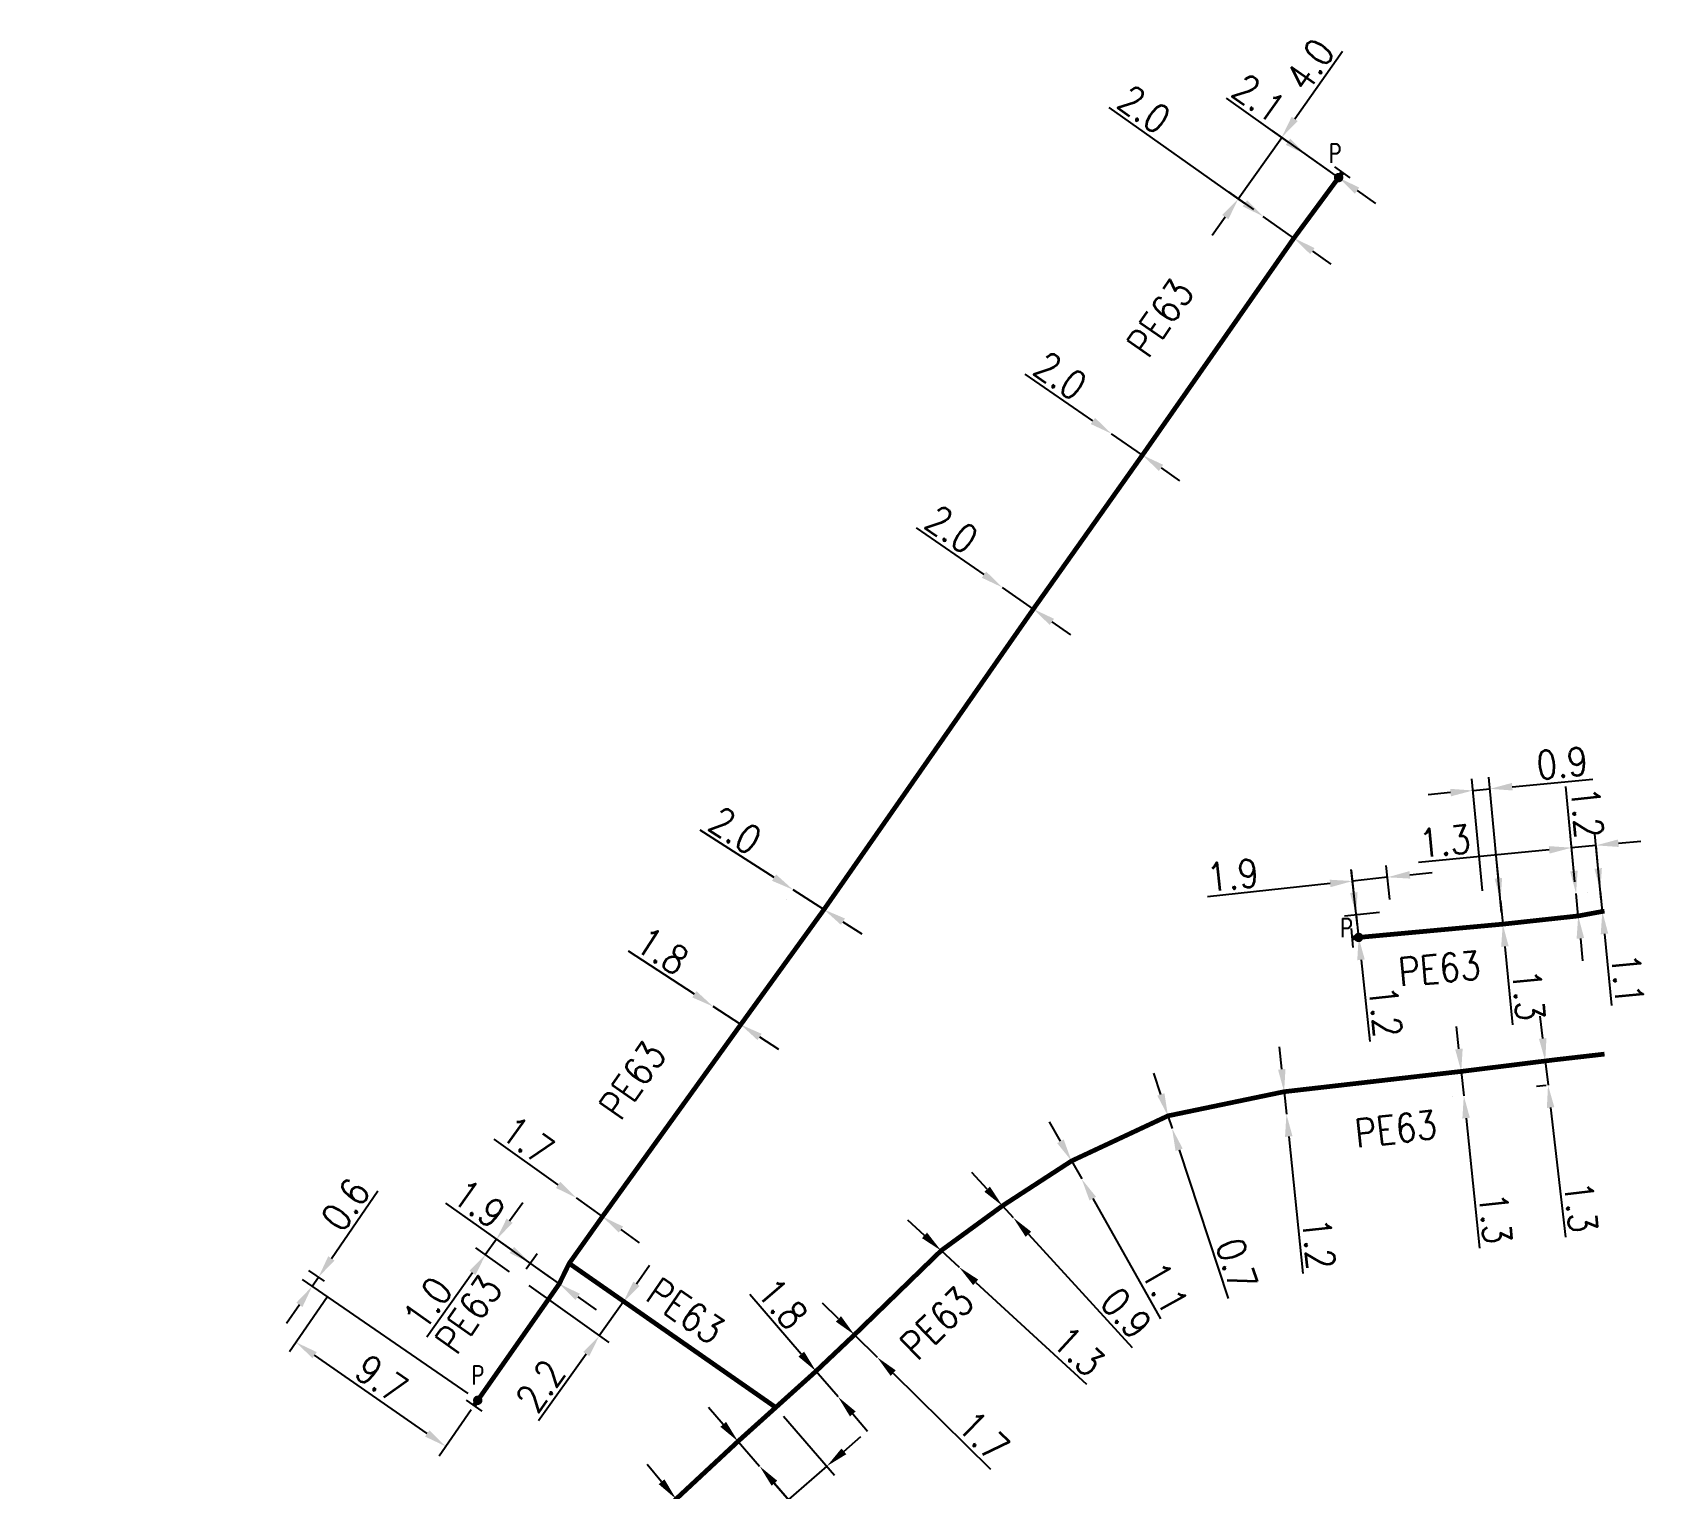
# Model space of a CAD drawing. Header units: millimetres. Extents: x 149999 to 151007, y 125999 to 127005.
# Drawn here: x 150916.3 to 151002.3, y 126303.1 to 126380.6 of the extents above; entities that cross this region are included whole.
import ezdxf
from ezdxf.enums import TextEntityAlignment as Align

# ---------------------------------------------------------------- set-up
doc = ezdxf.new("R2010")
doc.units = ezdxf.units.MM
doc.header["$PDMODE"] = 34
doc.linetypes.add('L_100_PE', pattern=[14, 10, -1.5, 1, -1.5])
doc.layers.get('0').update_dxf_attribs({"linetype": 'CONTINUOUS'})
doc.layers.get('DEFPOINTS').update_dxf_attribs({"linetype": 'CONTINUOUS'})
for name, color, linetype in [('L_140', 3, 'CONTINUOUS'), ('L_300', 7, 'CONTINUOUS'), ('L_340', 7, 'CONTINUOUS')]:
    doc.layers.add(name, color=color, linetype=linetype)
doc.styles.add('G_ROMANS', font='ROMANS.SHX', dxfattribs={"width": 0.75})
doc.styles.get("Standard").update_dxf_attribs({"font": 'romans.shx', "width": 0.85})
doc.dimstyles.get("Standard").update_dxf_attribs({"dimtxt": 1.5, "dimasz": 1.2, "dimexe": 0.625, "dimexo": 0.625, "dimgap": 0.25, "dimtad": 1, "dimdec": 1, "dimzin": 0, "dimdsep": 46, "dimtxsty": 'Standard', "dimcen": -0.5, "dimadec": 0, "dimazin": 0, "dimtfac": 1, "dimtdec": 1, "dimtmove": 0, "dimatfit": 3, "dimfxl": 0, "dimtolj": 1, "dimtzin": 0, "dimarcsym": 0})

# ---------------------------------------------------------------- blocks, each defined once
blk = doc.blocks.new('L_340_07')
at = {"color": 0, "linetype": 'Continuous', "const_width": 0.25, "flags": 128}
blk.add_lwpolyline([(0, 0), (0.35, 0)], dxfattribs=at)
at = {"color": 0, "linetype": 'Continuous', "flags": 128}
blk.add_lwpolyline([(0.35, -0.5), (0.35, 0.5)], dxfattribs=at)
at = {"color": 0, "linetype": 'Continuous', "width": 0.75, "flags": 3}
for tag, p in [('DEF_LEG', (0.723, -3.465)), ('DEF_COUP', (0.723, -5.965)), ('DEF_TYPE', (0.723, -8.465))]:
    blk.add_attdef(tag, text='', height=1.2, dxfattribs=at).set_placement(p, align=Align.MIDDLE)
blk = doc.blocks.new('*D785')
at = {"layer": 'DEFPOINTS', "color": 0, "linetype": 'Continuous', "transparency": 16777216}
for p in [(150993.001, 126340.239), (150993.569, 126334.286), (150994.584, 126333.127)]:
    blk.add_point(p, dxfattribs=at)
at = {"layer": 'L_140', "color": 0, "linetype": 'Continuous', "lineweight": -2, "transparency": 16777216}
for p, q in [((150993.51, 126334.908), (150992.941, 126340.861)), ((150994.525, 126333.75), (150993.837, 126340.946)), ((150995.091, 126340.438), (150999.382, 126340.848)), ((150991.806, 126340.125), (150990.611, 126340.01)), ((150993.001, 126340.239), (150993.896, 126340.324))]:
    blk.add_line(p, q, dxfattribs=at)
at = {"layer": 'L_140', "color": 0, "linetype": 'Continuous', "transparency": 16777216}
for points in [[(150995.072, 126340.638), (150995.11, 126340.239), (150993.896, 126340.324)], [(150991.787, 126340.324), (150991.825, 126339.925), (150993.001, 126340.239)]]:
    blk.add_solid(points, dxfattribs=at)
at = {"layer": 'L_140', "color": 0, "linetype": 'Continuous', "transparency": 16777216, "insert": (150997.739, 126341.696), "char_height": 1.5, "attachment_point": 5, "rotation": 5.45762}
blk.add_mtext('\\A1;0.9', dxfattribs=at)
blk = doc.blocks.new('*D786')
at = {"layer": 'DEFPOINTS', "color": 0, "linetype": 'Continuous', "transparency": 16777216}
for p in [(150994.465, 126334.372), (150994.465, 126334.372), (150994.584, 126333.127)]:
    blk.add_point(p, dxfattribs=at)
at = {"layer": 'L_140', "color": 0, "linetype": 'Continuous', "lineweight": -2, "transparency": 16777216}
for p, q in [((150994.351, 126335.566), (150994.237, 126336.761)), ((150994.465, 126334.372), (150994.584, 126333.127)), ((150993.962, 126333.068), (150993.962, 126333.068)), ((150994.698, 126331.933), (150995.097, 126327.763))]:
    blk.add_line(p, q, dxfattribs=at)
at = {"layer": 'L_140', "color": 0, "linetype": 'Continuous', "transparency": 16777216}
for points in [[(150994.55, 126335.585), (150994.152, 126335.547), (150994.465, 126334.372)], [(150994.897, 126331.952), (150994.499, 126331.914), (150994.584, 126333.127)]]:
    blk.add_solid(points, dxfattribs=at)
at = {"layer": 'L_140', "color": 0, "linetype": 'Continuous', "transparency": 16777216, "insert": (150995.95, 126329.346), "char_height": 1.5, "attachment_point": 5, "rotation": 275.45762}
blk.add_mtext('\\A1;1.3', dxfattribs=at)
blk = doc.blocks.new('*D787')
at = {"layer": 'DEFPOINTS', "color": 0, "linetype": 'Continuous', "transparency": 16777216}
for p in [(150986.784, 126333.615), (150988.643, 126333.815), (150986.913, 126332.421)]:
    blk.add_point(p, dxfattribs=at)
at = {"layer": 'L_300', "color": 0, "linetype": 'Continuous', "lineweight": -2, "transparency": 16777216}
for p, q in [((150986.656, 126334.808), (150986.527, 126336.001)), ((150988.021, 126333.748), (150986.163, 126333.548)), ((150986.784, 126333.615), (150986.913, 126332.421)), ((150987.041, 126331.228), (150987.509, 126326.884))]:
    blk.add_line(p, q, dxfattribs=at)
at = {"layer": 'L_300', "color": 0, "linetype": 'Continuous', "transparency": 16777216}
for points in [[(150986.855, 126334.829), (150986.457, 126334.787), (150986.784, 126333.615)], [(150987.24, 126331.249), (150986.842, 126331.207), (150986.913, 126332.421)]]:
    blk.add_solid(points, dxfattribs=at)
at = {"layer": 'L_300', "color": 0, "linetype": 'Continuous', "transparency": 16777216, "insert": (150988.343, 126328.477), "char_height": 1.5, "attachment_point": 5, "rotation": 276.14463}
blk.add_mtext('\\A1;1.2', dxfattribs=at)
blk = doc.blocks.new('*D788')
at = {"layer": 'DEFPOINTS', "color": 0, "linetype": 'Continuous', "transparency": 16777216}
for p in [(150988.448, 126335.62), (150988.643, 126333.815), (150986.913, 126332.421)]:
    blk.add_point(p, dxfattribs=at)
at = {"layer": 'L_300', "color": 0, "linetype": 'Continuous', "lineweight": -2, "transparency": 16777216}
for p, q in [((150988.576, 126334.436), (150988.381, 126336.242)), ((150985.397, 126335.292), (150978.867, 126334.589)), ((150986.846, 126333.043), (150986.523, 126336.042)), ((150988.448, 126335.62), (150986.59, 126335.42)), ((150989.641, 126335.749), (150990.835, 126335.877))]:
    blk.add_line(p, q, dxfattribs=at)
at = {"layer": 'L_300', "color": 0, "linetype": 'Continuous', "transparency": 16777216}
for points in [[(150985.375, 126335.491), (150985.418, 126335.093), (150986.59, 126335.42)], [(150989.62, 126335.948), (150989.663, 126335.55), (150988.448, 126335.62)]]:
    blk.add_solid(points, dxfattribs=at)
at = {"layer": 'L_300', "color": 0, "linetype": 'Continuous', "transparency": 16777216, "insert": (150980.216, 126335.74), "char_height": 1.5, "attachment_point": 5, "rotation": 6.14463}
blk.add_mtext('\\A1;1.9', dxfattribs=at)
blk = doc.blocks.new('L_300_12')
at = {"color": 0, "linetype": 'Continuous', "const_width": 0.248, "flags": 128}
blk.add_lwpolyline([(-0.126, 0, 1), (0.126, 0, 1)], format="xyb", close=True, dxfattribs=at)
at = {"linetype": 'Continuous', "style": 'G_ROMANS', "width": 0.75}
blk.add_attdef('P', text='', height=1, dxfattribs=at).set_placement((0, 1.331), align=Align.MIDDLE_CENTER)
at = {"color": 0, "linetype": 'Continuous', "width": 0.75, "flags": 3}
for tag, p in [('DEF_LEG', (0, -5)), ('DEF_COUP', (0, -7.5)), ('DEF_TYPE', (0, -10))]:
    blk.add_attdef(tag, text='', height=1.2, dxfattribs=at).set_placement(p, align=Align.MIDDLE)
blk = doc.blocks.new('*D866')
at = {"layer": 'DEFPOINTS', "color": 0, "linetype": 'Continuous', "transparency": 16777216}
for p in [(150998.484, 126334.759), (150998.484, 126334.759), (150998.598, 126333.564)]:
    blk.add_point(p, dxfattribs=at)
at = {"layer": 'L_140', "color": 0, "linetype": 'Continuous', "lineweight": -2, "transparency": 16777216}
for p, q in [((150998.369, 126335.953), (150997.936, 126340.451)), ((150998.598, 126333.564), (150998.484, 126334.759)), ((150999.106, 126334.818), (150999.106, 126334.818)), ((150999.221, 126333.624), (150999.221, 126333.624)), ((150998.713, 126332.37), (150998.828, 126331.175))]:
    blk.add_line(p, q, dxfattribs=at)
at = {"layer": 'L_140', "color": 0, "linetype": 'Continuous', "transparency": 16777216}
for points in [[(150998.568, 126335.972), (150998.169, 126335.934), (150998.484, 126334.759)], [(150998.913, 126332.389), (150998.514, 126332.35), (150998.598, 126333.564)]]:
    blk.add_solid(points, dxfattribs=at)
at = {"layer": 'L_140', "color": 0, "linetype": 'Continuous', "transparency": 16777216, "insert": (150999.074, 126339.059), "char_height": 1.5, "attachment_point": 5, "rotation": 275.49788}
blk.add_mtext('\\A1;1.2', dxfattribs=at)
blk = doc.blocks.new('*D867')
at = {"layer": 'DEFPOINTS', "color": 0, "linetype": 'Continuous', "transparency": 16777216}
for p in [(150998.249, 126337.194), (150998.484, 126334.759), (150999.882, 126333.801)]:
    blk.add_point(p, dxfattribs=at)
at = {"layer": 'L_140', "color": 0, "linetype": 'Continuous', "lineweight": -2, "transparency": 16777216}
for p, q in [((150999.822, 126334.424), (150999.483, 126337.94)), ((150997.055, 126337.079), (150990.106, 126336.41)), ((150998.424, 126335.381), (150998.189, 126337.816)), ((150999.543, 126337.318), (150998.249, 126337.194)), ((151000.738, 126337.433), (151001.932, 126337.548))]:
    blk.add_line(p, q, dxfattribs=at)
at = {"layer": 'L_140', "color": 0, "linetype": 'Continuous', "transparency": 16777216}
for points in [[(150997.035, 126337.278), (150997.074, 126336.879), (150998.249, 126337.194)], [(151000.718, 126337.632), (151000.757, 126337.234), (150999.543, 126337.318)]]:
    blk.add_solid(points, dxfattribs=at)
at = {"layer": 'L_140', "color": 0, "linetype": 'Continuous', "transparency": 16777216, "insert": (150991.498, 126337.548), "char_height": 1.5, "attachment_point": 5, "rotation": 5.49788}
blk.add_mtext('\\A1;1.3', dxfattribs=at)
blk = doc.blocks.new('*D868')
at = {"layer": 'DEFPOINTS', "color": 0, "linetype": 'Continuous', "transparency": 16777216}
for p in [(150999.776, 126334.896), (150999.776, 126334.896), (150999.882, 126333.801)]:
    blk.add_point(p, dxfattribs=at)
at = {"layer": 'L_140', "color": 0, "linetype": 'Continuous', "lineweight": -2, "transparency": 16777216}
for p, q in [((150999.661, 126336.091), (150999.546, 126337.285)), ((150999.776, 126334.896), (150999.882, 126333.801)), ((150999.997, 126332.607), (151000.363, 126328.8))]:
    blk.add_line(p, q, dxfattribs=at)
at = {"layer": 'L_140', "color": 0, "linetype": 'Continuous', "transparency": 16777216}
for points in [[(150999.86, 126336.11), (150999.462, 126336.072), (150999.776, 126334.896)], [(151000.196, 126332.626), (150999.798, 126332.588), (150999.882, 126333.801)]]:
    blk.add_solid(points, dxfattribs=at)
at = {"layer": 'L_140', "color": 0, "linetype": 'Continuous', "transparency": 16777216, "insert": (151001.233, 126330.202), "char_height": 1.5, "attachment_point": 5, "rotation": 275.49788}
blk.add_mtext('\\A1;1.1', dxfattribs=at)
blk = doc.blocks.new('*D869')
at = {"layer": 'DEFPOINTS', "color": 0, "linetype": 'Continuous', "transparency": 16777216}
for p in [(150982.948, 126324.213), (150983.072, 126323.019), (150983.072, 126323.019)]:
    blk.add_point(p, dxfattribs=at)
at = {"layer": 'L_140', "color": 0, "linetype": 'Continuous', "lineweight": -2, "transparency": 16777216}
for p, q in [((150982.824, 126325.406), (150982.7, 126326.6)), ((150982.948, 126324.213), (150983.072, 126323.019)), ((150983.196, 126321.826), (150983.953, 126314.535))]:
    blk.add_line(p, q, dxfattribs=at)
at = {"layer": 'L_140', "color": 0, "linetype": 'Continuous', "transparency": 16777216}
for points in [[(150983.023, 126325.427), (150982.625, 126325.386), (150982.948, 126324.213)], [(150983.395, 126321.846), (150982.997, 126321.805), (150983.072, 126323.019)]]:
    blk.add_solid(points, dxfattribs=at)
at = {"layer": 'L_140', "color": 0, "linetype": 'Continuous', "transparency": 16777216, "insert": (150984.793, 126316.125), "char_height": 1.5, "attachment_point": 5, "rotation": 275.93002}
blk.add_mtext('\\A1;1.2', dxfattribs=at)
blk = doc.blocks.new('*D870')
at = {"layer": 'DEFPOINTS', "color": 0, "linetype": 'Continuous', "transparency": 16777216}
for p in [(150992.375, 126325.293), (150992.51, 126324), (150992.51, 126324)]:
    blk.add_point(p, dxfattribs=at)
at = {"layer": 'L_140', "color": 0, "linetype": 'Continuous', "lineweight": -2, "transparency": 16777216}
for p, q in [((150992.251, 126326.486), (150992.127, 126327.68)), ((150991.754, 126325.228), (150991.754, 126325.228)), ((150992.375, 126325.293), (150992.51, 126324)), ((150991.888, 126323.935), (150991.888, 126323.935)), ((150992.634, 126322.806), (150993.352, 126315.887))]:
    blk.add_line(p, q, dxfattribs=at)
at = {"layer": 'L_140', "color": 0, "linetype": 'Continuous', "transparency": 16777216}
for points in [[(150992.45, 126326.507), (150992.052, 126326.466), (150992.375, 126325.293)], [(150992.833, 126322.827), (150992.435, 126322.785), (150992.51, 126324)]]:
    blk.add_solid(points, dxfattribs=at)
at = {"layer": 'L_140', "color": 0, "linetype": 'Continuous', "transparency": 16777216, "insert": (150994.193, 126317.477), "char_height": 1.5, "attachment_point": 5, "rotation": 275.93002}
blk.add_mtext('\\A1;1.3', dxfattribs=at)
blk = doc.blocks.new('*D871')
at = {"layer": 'DEFPOINTS', "color": 0, "linetype": 'Continuous', "transparency": 16777216}
for p in [(150997.372, 126325.913), (150996.993, 126324.562), (150997.52, 126324.622)]:
    blk.add_point(p, dxfattribs=at)
at = {"layer": 'L_140', "color": 0, "linetype": 'Continuous', "lineweight": -2, "transparency": 16777216}
for p, q in [((150996.709, 126327.046), (150996.573, 126328.238)), ((150996.751, 126325.843), (150996.225, 126325.782)), ((150996.845, 126325.853), (150996.993, 126324.562)), ((150996.899, 126324.551), (150996.372, 126324.491)), ((150997.129, 126323.369), (150997.917, 126316.473))]:
    blk.add_line(p, q, dxfattribs=at)
at = {"layer": 'L_140', "color": 0, "linetype": 'Continuous', "transparency": 16777216}
for points in [[(150996.908, 126327.068), (150996.511, 126327.023), (150996.845, 126325.853)], [(150997.328, 126323.392), (150996.931, 126323.347), (150996.993, 126324.562)]]:
    blk.add_solid(points, dxfattribs=at)
at = {"layer": 'L_140', "color": 0, "linetype": 'Continuous', "transparency": 16777216, "insert": (150998.741, 126318.072), "char_height": 1.5, "attachment_point": 5, "rotation": 276.51916}
blk.add_mtext('\\A1;1.3', dxfattribs=at)
blk = doc.blocks.new('*D872')
at = {"layer": 'DEFPOINTS', "color": 0, "linetype": 'Continuous', "transparency": 16777216}
for p in [(150976.767, 126322.928), (150976.986, 126322.263), (150976.986, 126322.263)]:
    blk.add_point(p, dxfattribs=at)
at = {"layer": 'L_140', "color": 0, "linetype": 'Continuous', "lineweight": -2, "transparency": 16777216}
for p, q in [((150976.391, 126324.068), (150976.015, 126325.207)), ((150976.767, 126322.928), (150976.986, 126322.263)), ((150977.362, 126321.124), (150979.972, 126313.213))]:
    blk.add_line(p, q, dxfattribs=at)
at = {"layer": 'L_140', "color": 0, "linetype": 'Continuous', "transparency": 16777216}
for points in [[(150976.581, 126324.13), (150976.201, 126324.005), (150976.767, 126322.928)], [(150977.552, 126321.186), (150977.172, 126321.061), (150976.986, 126322.263)]]:
    blk.add_solid(points, dxfattribs=at)
at = {"layer": 'L_140', "color": 0, "linetype": 'Continuous', "transparency": 16777216, "insert": (150980.425, 126315.032), "char_height": 1.5, "attachment_point": 5, "rotation": 288.26033}
blk.add_mtext('\\A1;0.7', dxfattribs=at)
blk = doc.blocks.new('*D873')
at = {"layer": 'DEFPOINTS', "color": 0, "linetype": 'Continuous', "transparency": 16777216}
for p in [(150971.636, 126320.529), (150972.176, 126319.57), (150972.176, 126319.57)]:
    blk.add_point(p, dxfattribs=at)
at = {"layer": 'L_140', "color": 0, "linetype": 'Continuous', "lineweight": -2, "transparency": 16777216}
for p, q in [((150971.046, 126321.574), (150970.457, 126322.619)), ((150971.636, 126320.529), (150972.176, 126319.57)), ((150972.766, 126318.525), (150976.369, 126312.135))]:
    blk.add_line(p, q, dxfattribs=at)
at = {"layer": 'L_140', "color": 0, "linetype": 'Continuous', "transparency": 16777216}
for points in [[(150971.221, 126321.672), (150970.872, 126321.476), (150971.636, 126320.529)], [(150972.94, 126318.623), (150972.591, 126318.427), (150972.176, 126319.57)]]:
    blk.add_solid(points, dxfattribs=at)
at = {"layer": 'L_140', "color": 0, "linetype": 'Continuous', "transparency": 16777216, "insert": (150976.595, 126313.77), "char_height": 1.5, "attachment_point": 5, "rotation": 299.41773}
blk.add_mtext('\\A1;1.1', dxfattribs=at)
blk = doc.blocks.new('*D874')
at = {"layer": 'DEFPOINTS', "color": 0, "linetype": 'Continuous', "transparency": 16777216}
for p in [(150967.958, 126318.142), (150968.532, 126317.515), (150968.532, 126317.515)]:
    blk.add_point(p, dxfattribs=at)
at = {"layer": 'L_140', "color": 0, "linetype": 'Continuous', "lineweight": -2, "transparency": 16777216}
for p, q in [((150967.147, 126319.027), (150966.337, 126319.912)), ((150967.958, 126318.142), (150968.532, 126317.515)), ((150969.342, 126316.63), (150974.856, 126310.608))]:
    blk.add_line(p, q, dxfattribs=at)
at = {"layer": 'L_140', "color": 0, "linetype": 'Continuous', "transparency": 16777216}
for points in [[(150967.295, 126319.162), (150967, 126318.892), (150967.958, 126318.142)], [(150969.49, 126316.765), (150969.195, 126316.495), (150968.532, 126317.515)]]:
    blk.add_solid(points, dxfattribs=at)
at = {"layer": 'L_140', "color": 0, "linetype": 'Continuous', "transparency": 16777216, "insert": (150974.543, 126312.431), "char_height": 1.5, "attachment_point": 5, "rotation": 312.47707}
blk.add_mtext('\\A1;0.9', dxfattribs=at)
blk = doc.blocks.new('*D875')
at = {"layer": 'DEFPOINTS', "color": 0, "linetype": 'Continuous', "transparency": 16777216}
for p in [(150964.696, 126315.759), (150965.654, 126314.88), (150965.654, 126314.88)]:
    blk.add_point(p, dxfattribs=at)
at = {"layer": 'L_140', "color": 0, "linetype": 'Continuous', "lineweight": -2, "transparency": 16777216}
for p, q in [((150963.811, 126316.57), (150962.927, 126317.381)), ((150964.696, 126315.759), (150965.654, 126314.88)), ((150966.538, 126314.069), (150972.437, 126308.661))]:
    blk.add_line(p, q, dxfattribs=at)
at = {"layer": 'L_140', "color": 0, "linetype": 'Continuous', "transparency": 16777216}
for points in [[(150963.946, 126316.718), (150963.676, 126316.423), (150964.696, 126315.759)], [(150966.674, 126314.217), (150966.403, 126313.922), (150965.654, 126314.88)]]:
    blk.add_solid(points, dxfattribs=at)
at = {"layer": 'L_140', "color": 0, "linetype": 'Continuous', "transparency": 16777216, "insert": (150972.011, 126310.408), "char_height": 1.5, "attachment_point": 5, "rotation": 317.47942}
blk.add_mtext('\\A1;1.3', dxfattribs=at)
blk = doc.blocks.new('*D876')
at = {"layer": 'DEFPOINTS', "color": 0, "linetype": 'Continuous', "transparency": 16777216}
for p in [(150960.085, 126311.282), (150961.294, 126310.087), (150961.294, 126310.087)]:
    blk.add_point(p, dxfattribs=at)
at = {"layer": 'L_140', "color": 0, "linetype": 'Continuous', "lineweight": -2, "transparency": 16777216}
for p, q in [((150959.231, 126312.126), (150958.378, 126312.969)), ((150960.085, 126311.282), (150961.294, 126310.087)), ((150962.148, 126309.244), (150967.316, 126304.136))]:
    blk.add_line(p, q, dxfattribs=at)
at = {"layer": 'L_140', "color": 0, "linetype": 'Continuous', "transparency": 16777216}
for points in [[(150959.372, 126312.268), (150959.091, 126311.983), (150960.085, 126311.282)], [(150962.288, 126309.386), (150962.007, 126309.101), (150961.294, 126310.087)]]:
    blk.add_solid(points, dxfattribs=at)
at = {"layer": 'L_140', "color": 0, "linetype": 'Continuous', "transparency": 16777216, "insert": (150966.955, 126305.898), "char_height": 1.5, "attachment_point": 5, "rotation": 315.33694}
blk.add_mtext('\\A1;1.7', dxfattribs=at)
blk = doc.blocks.new('*D877')
at = {"layer": 'DEFPOINTS', "color": 0, "linetype": 'Continuous', "transparency": 16777216}
for p in [(150953.889, 126305.612), (150955.038, 126304.292), (150955.038, 126304.292)]:
    blk.add_point(p, dxfattribs=at)
at = {"layer": 'L_140', "color": 0, "linetype": 'Continuous', "lineweight": -2, "transparency": 16777216}
for p, q in [((150953.102, 126306.517), (150952.314, 126307.422)), ((150953.889, 126305.612), (150955.038, 126304.292)), ((150955.826, 126303.387), (150960.677, 126297.813))]:
    blk.add_line(p, q, dxfattribs=at)
at = {"layer": 'L_140', "color": 0, "linetype": 'Continuous', "transparency": 16777216}
for points in [[(150953.252, 126306.648), (150952.951, 126306.386), (150953.889, 126305.612)], [(150955.977, 126303.518), (150955.675, 126303.255), (150955.038, 126304.292)]]:
    blk.add_solid(points, dxfattribs=at)
at = {"layer": 'L_140', "color": 0, "linetype": 'Continuous', "transparency": 16777216, "insert": (150960.45, 126299.597), "char_height": 1.5, "attachment_point": 5, "rotation": 311.03096}
blk.add_mtext('\\A1;1.8', dxfattribs=at)
blk = doc.blocks.new('*D878')
at = {"layer": 'DEFPOINTS', "color": 0, "linetype": 'Continuous', "transparency": 16777216}
for p in [(150950.595, 126302.546), (150951.627, 126301.324), (150951.627, 126301.324)]:
    blk.add_point(p, dxfattribs=at)
at = {"layer": 'L_140', "color": 0, "linetype": 'Continuous', "lineweight": -2, "transparency": 16777216}
for p, q in [((150949.821, 126303.463), (150949.047, 126304.38)), ((150950.595, 126302.546), (150951.627, 126301.324)), ((150952.401, 126300.407), (150957.345, 126294.55))]:
    blk.add_line(p, q, dxfattribs=at)
at = {"layer": 'L_140', "color": 0, "linetype": 'Continuous', "transparency": 16777216}
for points in [[(150949.974, 126303.592), (150949.668, 126303.334), (150950.595, 126302.546)], [(150952.554, 126300.536), (150952.249, 126300.278), (150951.627, 126301.324)]]:
    blk.add_solid(points, dxfattribs=at)
at = {"layer": 'L_140', "color": 0, "linetype": 'Continuous', "transparency": 16777216, "insert": (150957.145, 126296.338), "char_height": 1.5, "attachment_point": 5, "rotation": 310.16905}
blk.add_mtext('\\A1;1.6', dxfattribs=at)
blk = doc.blocks.new('*D903')
at = {"layer": 'DEFPOINTS', "color": 0, "linetype": 'Continuous', "transparency": 16777216}
for p in [(150955.897, 126307.418), (150955.038, 126304.292), (150956.58, 126302.52)]:
    blk.add_point(p, dxfattribs=at)
at = {"layer": 'L_140', "color": 0, "linetype": 'Continuous', "lineweight": -2, "transparency": 16777216}
for p, q in [((150956.307, 126306.947), (150959.027, 126303.821)), ((150959.522, 126305.08), (150960.427, 126305.868)), ((150955.448, 126303.82), (150956.99, 126302.048)), ((150958.617, 126304.292), (150956.58, 126302.52)), ((150955.675, 126301.732), (150950.215, 126296.981))]:
    blk.add_line(p, q, dxfattribs=at)
at = {"layer": 'L_140', "color": 0, "linetype": 'Continuous', "transparency": 16777216}
for points in [[(150959.391, 126305.231), (150959.653, 126304.929), (150958.617, 126304.292)], [(150955.544, 126301.883), (150955.806, 126301.581), (150956.58, 126302.52)]]:
    blk.add_solid(points, dxfattribs=at)
at = {"layer": 'L_140', "color": 0, "linetype": 'Continuous', "transparency": 16777216, "insert": (150950.755, 126298.776), "char_height": 1.5, "attachment_point": 5, "rotation": 41.03096}
blk.add_mtext('\\A1;2.7', dxfattribs=at)
blk = doc.blocks.new('*D904')
at = {"layer": 'DEFPOINTS', "color": 0, "linetype": 'Continuous', "transparency": 16777216}
for p in [(150958.038, 126309.345), (150959.212, 126307.981), (150959.212, 126307.981)]:
    blk.add_point(p, dxfattribs=at)
at = {"layer": 'L_140', "color": 0, "linetype": 'Continuous', "lineweight": -2, "transparency": 16777216}
for p, q in [((150957.255, 126310.254), (150954.521, 126313.428)), ((150959.212, 126307.981), (150958.038, 126309.345)), ((150959.996, 126307.072), (150960.779, 126306.162))]:
    blk.add_line(p, q, dxfattribs=at)
at = {"layer": 'L_140', "color": 0, "linetype": 'Continuous', "transparency": 16777216}
for points in [[(150957.406, 126310.384), (150957.103, 126310.123), (150958.038, 126309.345)], [(150960.147, 126307.202), (150959.844, 126306.941), (150959.212, 126307.981)]]:
    blk.add_solid(points, dxfattribs=at)
at = {"layer": 'L_140', "color": 0, "linetype": 'Continuous', "transparency": 16777216, "insert": (150956.254, 126312.948), "char_height": 1.5, "attachment_point": 5, "rotation": 310.7388}
blk.add_mtext('\\A1;1.8', dxfattribs=at)
blk = doc.blocks.new('*D981')
at = {"layer": 'DEFPOINTS', "color": 0, "linetype": 'Continuous', "transparency": 16777216}
for p in [(150945.293, 126318.561), (150945.293, 126318.561), (150946.677, 126317.574)]:
    blk.add_point(p, dxfattribs=at)
at = {"layer": 'L_140', "color": 0, "linetype": 'Continuous', "lineweight": -2, "transparency": 16777216}
for p, q in [((150944.316, 126319.257), (150940.904, 126321.689)), ((150946.677, 126317.574), (150945.293, 126318.561)), ((150947.654, 126316.877), (150948.631, 126316.181))]:
    blk.add_line(p, q, dxfattribs=at)
at = {"layer": 'L_140', "color": 0, "linetype": 'Continuous', "transparency": 16777216}
for points in [[(150944.432, 126319.42), (150944.2, 126319.094), (150945.293, 126318.561)], [(150947.77, 126317.04), (150947.538, 126316.715), (150946.677, 126317.574)]]:
    blk.add_solid(points, dxfattribs=at)
at = {"layer": 'L_140', "color": 0, "linetype": 'Continuous', "transparency": 16777216, "insert": (150942.702, 126321.635), "char_height": 1.5, "attachment_point": 5, "rotation": 324.51954}
blk.add_mtext('\\A1;1.7', dxfattribs=at)
blk = doc.blocks.new('*D982')
at = {"layer": 'DEFPOINTS', "color": 0, "linetype": 'Continuous', "transparency": 16777216}
for p in [(150944.904, 126315.079), (150942.245, 126314.273), (150946.508, 126311.233)]:
    blk.add_point(p, dxfattribs=at)
at = {"layer": 'L_140', "color": 0, "linetype": 'Continuous', "lineweight": -2, "transparency": 16777216}
for p, q in [((150945.413, 126314.716), (150948.294, 126312.661)), ((150948.482, 126314.001), (150949.179, 126314.978)), ((150942.754, 126313.91), (150947.017, 126310.87)), ((150947.785, 126313.024), (150946.508, 126311.233)), ((150945.811, 126310.256), (150943.273, 126306.697))]:
    blk.add_line(p, q, dxfattribs=at)
at = {"layer": 'L_140', "color": 0, "linetype": 'Continuous', "transparency": 16777216}
for points in [[(150948.319, 126314.117), (150948.645, 126313.885), (150947.785, 126313.024)], [(150945.648, 126310.372), (150945.974, 126310.14), (150946.508, 126311.233)]]:
    blk.add_solid(points, dxfattribs=at)
at = {"layer": 'L_140', "color": 0, "linetype": 'Continuous', "transparency": 16777216, "insert": (150943.38, 126308.569), "char_height": 1.5, "attachment_point": 5, "rotation": 54.50316}
blk.add_mtext('\\A1;2.2', dxfattribs=at)
blk = doc.blocks.new('*D859')
at = {"layer": 'DEFPOINTS', "color": 0, "linetype": 'Continuous', "transparency": 16777216}
for p in [(150952.568, 126328.741), (150952.568, 126328.741), (150954.033, 126327.782)]:
    blk.add_point(p, dxfattribs=at)
at = {"layer": 'L_140', "color": 0, "linetype": 'Continuous', "lineweight": -2, "transparency": 16777216}
for p, q in [((150951.564, 126329.398), (150948.059, 126331.692)), ((150954.033, 126327.782), (150952.568, 126328.741)), ((150955.037, 126327.125), (150956.041, 126326.468))]:
    blk.add_line(p, q, dxfattribs=at)
at = {"layer": 'L_140', "color": 0, "linetype": 'Continuous', "transparency": 16777216}
for points in [[(150951.674, 126329.565), (150951.455, 126329.23), (150952.568, 126328.741)], [(150955.146, 126327.293), (150954.927, 126326.958), (150954.033, 126327.782)]]:
    blk.add_solid(points, dxfattribs=at)
at = {"layer": 'L_140', "color": 0, "linetype": 'Continuous', "transparency": 16777216, "insert": (150949.857, 126331.71), "char_height": 1.5, "attachment_point": 5, "rotation": 326.79795}
blk.add_mtext('\\A1;1.8', dxfattribs=at)
blk = doc.blocks.new('*D860')
at = {"layer": 'DEFPOINTS', "color": 0, "linetype": 'Continuous', "transparency": 16777216}
for p in [(150956.82, 126334.955), (150956.82, 126334.955), (150958.463, 126333.905)]:
    blk.add_point(p, dxfattribs=at)
at = {"layer": 'L_140', "color": 0, "linetype": 'Continuous', "lineweight": -2, "transparency": 16777216}
for p, q in [((150955.809, 126335.602), (150951.869, 126338.12)), ((150956.483, 126334.429), (150956.483, 126334.429)), ((150958.463, 126333.905), (150956.82, 126334.955)), ((150958.126, 126333.378), (150958.126, 126333.378)), ((150959.474, 126333.258), (150960.485, 126332.612))]:
    blk.add_line(p, q, dxfattribs=at)
at = {"layer": 'L_140', "color": 0, "linetype": 'Continuous', "transparency": 16777216}
for points in [[(150955.916, 126335.77), (150955.701, 126335.433), (150956.82, 126334.955)], [(150959.581, 126333.427), (150959.366, 126333.09), (150958.463, 126333.905)]]:
    blk.add_solid(points, dxfattribs=at)
at = {"layer": 'L_140', "color": 0, "linetype": 'Continuous', "transparency": 16777216, "insert": (150953.744, 126338.109), "char_height": 1.5, "attachment_point": 5, "rotation": 327.40522}
blk.add_mtext('\\A1;2.0', dxfattribs=at)
blk = doc.blocks.new('*D861')
at = {"layer": 'DEFPOINTS', "color": 0, "linetype": 'Continuous', "transparency": 16777216}
for p in [(150967.965, 126351.033), (150967.965, 126351.033), (150969.607, 126349.891)]:
    blk.add_point(p, dxfattribs=at)
at = {"layer": 'L_140', "color": 0, "linetype": 'Continuous', "lineweight": -2, "transparency": 16777216}
for p, q in [((150966.98, 126351.719), (150963.391, 126354.215)), ((150969.607, 126349.891), (150967.965, 126351.033)), ((150970.592, 126349.206), (150971.578, 126348.521))]:
    blk.add_line(p, q, dxfattribs=at)
at = {"layer": 'L_140', "color": 0, "linetype": 'Continuous', "transparency": 16777216}
for points in [[(150967.094, 126351.883), (150966.866, 126351.554), (150967.965, 126351.033)], [(150970.707, 126349.37), (150970.478, 126349.042), (150969.607, 126349.891)]]:
    blk.add_solid(points, dxfattribs=at)
at = {"layer": 'L_140', "color": 0, "linetype": 'Continuous', "transparency": 16777216, "insert": (150965.264, 126354.13), "char_height": 1.5, "attachment_point": 5, "rotation": 325.18117}
blk.add_mtext('\\A1;2.0', dxfattribs=at)
blk = doc.blocks.new('*D862')
at = {"layer": 'DEFPOINTS', "color": 0, "linetype": 'Continuous', "transparency": 16777216}
for p in [(150973.763, 126359.216), (150973.763, 126359.216), (150975.41, 126358.081)]:
    blk.add_point(p, dxfattribs=at)
at = {"layer": 'L_140', "color": 0, "linetype": 'Continuous', "lineweight": -2, "transparency": 16777216}
for p, q in [((150972.775, 126359.896), (150969.175, 126362.376)), ((150975.41, 126358.081), (150973.763, 126359.216)), ((150976.398, 126357.4), (150977.387, 126356.719))]:
    blk.add_line(p, q, dxfattribs=at)
at = {"layer": 'L_140', "color": 0, "linetype": 'Continuous', "transparency": 16777216}
for points in [[(150972.888, 126360.061), (150972.661, 126359.732), (150973.763, 126359.216)], [(150976.512, 126357.565), (150976.285, 126357.235), (150975.41, 126358.081)]]:
    blk.add_solid(points, dxfattribs=at)
at = {"layer": 'L_140', "color": 0, "linetype": 'Continuous', "transparency": 16777216, "insert": (150971.048, 126362.3), "char_height": 1.5, "attachment_point": 5, "rotation": 325.43862}
blk.add_mtext('\\A1;2.0', dxfattribs=at)
blk = doc.blocks.new('*D863')
at = {"layer": 'DEFPOINTS', "color": 0, "linetype": 'Continuous', "transparency": 16777216}
for p in [(150981.839, 126370.778), (150981.839, 126370.778), (150983.472, 126369.624)]:
    blk.add_point(p, dxfattribs=at)
at = {"layer": 'L_140', "color": 0, "linetype": 'Continuous', "lineweight": -2, "transparency": 16777216}
for p, q in [((150980.859, 126371.471), (150973.638, 126376.575)), ((150983.472, 126369.624), (150981.839, 126370.778)), ((150984.452, 126368.931), (150985.432, 126368.239))]:
    blk.add_line(p, q, dxfattribs=at)
at = {"layer": 'L_140', "color": 0, "linetype": 'Continuous', "transparency": 16777216}
for points in [[(150980.975, 126371.634), (150980.744, 126371.308), (150981.839, 126370.778)], [(150984.568, 126369.095), (150984.337, 126368.768), (150983.472, 126369.624)]]:
    blk.add_solid(points, dxfattribs=at)
at = {"layer": 'L_140', "color": 0, "linetype": 'Continuous', "transparency": 16777216, "insert": (150975.51, 126376.477), "char_height": 1.5, "attachment_point": 5, "rotation": 324.7458}
blk.add_mtext('\\A1;2.0', dxfattribs=at)
blk = doc.blocks.new('*D864')
at = {"layer": 'DEFPOINTS', "color": 0, "linetype": 'Continuous', "transparency": 16777216}
for p in [(150985.85, 126372.842), (150980.512, 126371.717), (150981.839, 126370.779)]:
    blk.add_point(p, dxfattribs=at)
at = {"layer": 'L_340', "color": 0, "linetype": 'Continuous', "lineweight": -2, "transparency": 16777216}
for p, q in [((150983.513, 126375.963), (150986.055, 126379.559)), ((150980.512, 126371.717), (150982.82, 126374.983)), ((150985.34, 126373.203), (150982.31, 126375.344)), ((150981.329, 126371.139), (150980.001, 126372.078)), ((150979.819, 126370.737), (150979.126, 126369.757))]:
    blk.add_line(p, q, dxfattribs=at)
at = {"layer": 'L_340', "color": 0, "linetype": 'Continuous', "transparency": 16777216}
for points in [[(150983.35, 126376.079), (150983.676, 126375.848), (150982.82, 126374.983)], [(150979.656, 126370.852), (150979.982, 126370.622), (150980.512, 126371.717)]]:
    blk.add_solid(points, dxfattribs=at)
at = {"layer": 'L_340', "color": 0, "linetype": 'Continuous', "transparency": 16777216, "insert": (150984.323, 126378.841), "char_height": 1.5, "attachment_point": 5, "rotation": 54.7458}
blk.add_mtext('\\A1;4.0', dxfattribs=at)
blk = doc.blocks.new('*D865')
at = {"layer": 'DEFPOINTS', "color": 0, "linetype": 'Continuous', "transparency": 16777216}
for p in [(150984.135, 126374.054), (150984.135, 126374.054), (150985.85, 126372.842)]:
    blk.add_point(p, dxfattribs=at)
at = {"layer": 'L_340', "color": 0, "linetype": 'Continuous', "lineweight": -2, "transparency": 16777216}
for p, q in [((150983.155, 126374.747), (150979.883, 126377.059)), ((150985.85, 126372.842), (150984.135, 126374.054)), ((150986.83, 126372.149), (150987.81, 126371.456))]:
    blk.add_line(p, q, dxfattribs=at)
at = {"layer": 'L_340', "color": 0, "linetype": 'Continuous', "transparency": 16777216}
for points in [[(150983.271, 126374.91), (150983.04, 126374.583), (150984.135, 126374.054)], [(150986.945, 126372.312), (150986.715, 126371.986), (150985.85, 126372.842)]]:
    blk.add_solid(points, dxfattribs=at)
at = {"layer": 'L_340', "color": 0, "linetype": 'Continuous', "transparency": 16777216, "insert": (150981.606, 126377.066), "char_height": 1.5, "attachment_point": 5, "rotation": 324.7458}
blk.add_mtext('\\A1;2.1', dxfattribs=at)
blk = doc.blocks.new('*D1020')
at = {"layer": 'DEFPOINTS', "color": 0, "linetype": 'Continuous', "transparency": 16777216}
for p in [(150932.391, 126313.789), (150930.371, 126310.882), (150940.039, 126307.798)]:
    blk.add_point(p, dxfattribs=at)
at = {"layer": 'L_340', "color": 0, "linetype": 'Continuous', "lineweight": -2, "transparency": 16777216}
for p, q in [((150932.034, 126313.276), (150930.014, 126310.369)), ((150937.351, 126306.031), (150931.356, 126310.197)), ((150939.683, 126307.284), (150937.979, 126304.833))]:
    blk.add_line(p, q, dxfattribs=at)
at = {"layer": 'L_340', "color": 0, "linetype": 'Continuous', "transparency": 16777216}
for points in [[(150931.47, 126310.361), (150931.242, 126310.033), (150930.371, 126310.882)], [(150937.465, 126306.196), (150937.237, 126305.867), (150938.336, 126305.346)]]:
    blk.add_solid(points, dxfattribs=at)
at = {"layer": 'L_340', "color": 0, "linetype": 'Continuous', "transparency": 16777216, "insert": (150934.924, 126308.935), "char_height": 1.5, "attachment_point": 5, "rotation": 325.20355}
blk.add_mtext('\\A1;9.7', dxfattribs=at)
blk = doc.blocks.new('*D1021')
at = {"layer": 'DEFPOINTS', "color": 0, "linetype": 'Continuous', "transparency": 16777216}
for p in [(150931.567, 126314.356), (150932.391, 126313.789), (150940.039, 126307.798)]:
    blk.add_point(p, dxfattribs=at)
at = {"layer": 'L_340', "color": 0, "linetype": 'Continuous', "lineweight": -2, "transparency": 16777216}
for p, q in [((150932.247, 126315.344), (150934.725, 126318.946)), ((150931.876, 126314.143), (150931.052, 126314.71)), ((150939.525, 126308.152), (150930.712, 126314.216)), ((150931.227, 126313.861), (150931.567, 126314.356)), ((150930.547, 126312.873), (150929.866, 126311.884))]:
    blk.add_line(p, q, dxfattribs=at)
at = {"layer": 'L_340', "color": 0, "linetype": 'Continuous', "transparency": 16777216}
for points in [[(150932.082, 126315.458), (150932.412, 126315.231), (150931.567, 126314.356)], [(150930.382, 126312.986), (150930.711, 126312.759), (150931.227, 126313.861)]]:
    blk.add_solid(points, dxfattribs=at)
at = {"layer": 'L_340', "color": 0, "linetype": 'Continuous', "transparency": 16777216, "insert": (150933.002, 126318.206), "char_height": 1.5, "attachment_point": 5, "rotation": 55.46929}
blk.add_mtext('\\A1;0.6', dxfattribs=at)
blk = doc.blocks.new('*D1022')
at = {"layer": 'DEFPOINTS', "color": 0, "linetype": 'Continuous', "transparency": 16777216}
for p in [(150940.454, 126315.551), (150942.245, 126314.273), (150944.375, 126313.991)]:
    blk.add_point(p, dxfattribs=at)
at = {"layer": 'L_140', "color": 0, "linetype": 'Continuous', "lineweight": -2, "transparency": 16777216}
for p, q in [((150941.735, 126317.348), (150942.432, 126318.325)), ((150941.039, 126316.371), (150940.454, 126315.551)), ((150943.867, 126314.354), (150940.53, 126316.733)), ((150941.736, 126314.636), (150939.945, 126315.914)), ((150939.757, 126314.574), (150937.325, 126311.163))]:
    blk.add_line(p, q, dxfattribs=at)
at = {"layer": 'L_140', "color": 0, "linetype": 'Continuous', "transparency": 16777216}
for points in [[(150941.573, 126317.464), (150941.898, 126317.231), (150941.039, 126316.371)], [(150939.594, 126314.69), (150939.92, 126314.458), (150940.454, 126315.551)]]:
    blk.add_solid(points, dxfattribs=at)
at = {"layer": 'L_140', "color": 0, "linetype": 'Continuous', "transparency": 16777216, "insert": (150937.378, 126312.961), "char_height": 1.5, "attachment_point": 5, "rotation": 54.50316}
blk.add_mtext('\\A1;1.0', dxfattribs=at)
blk = doc.blocks.new('*D1023')
at = {"layer": 'DEFPOINTS', "color": 0, "linetype": 'Continuous', "transparency": 16777216}
for p in [(150942.831, 126315.097), (150942.245, 126314.273), (150944.375, 126313.991)]:
    blk.add_point(p, dxfattribs=at)
at = {"layer": 'L_140', "color": 0, "linetype": 'Continuous', "lineweight": -2, "transparency": 16777216}
for p, q in [((150941.853, 126315.793), (150938.34, 126318.289)), ((150942.607, 126314.783), (150943.193, 126315.607)), ((150944.38, 126313.997), (150942.831, 126315.097)), ((150944.738, 126314.5), (150944.742, 126314.506)), ((150945.358, 126313.301), (150946.336, 126312.606))]:
    blk.add_line(p, q, dxfattribs=at)
at = {"layer": 'L_140', "color": 0, "linetype": 'Continuous', "transparency": 16777216}
for points in [[(150941.969, 126315.956), (150941.737, 126315.63), (150942.831, 126315.097)], [(150945.474, 126313.464), (150945.242, 126313.138), (150944.38, 126313.997)]]:
    blk.add_solid(points, dxfattribs=at)
at = {"layer": 'L_140', "color": 0, "linetype": 'Continuous', "transparency": 16777216, "insert": (150940.113, 126318.256), "char_height": 1.5, "attachment_point": 5, "rotation": 324.59375}
blk.add_mtext('\\A1;1.9', dxfattribs=at)

msp = doc.modelspace()

# ---------------------------------------------------------------- linework, layer by layer
at = {"layer": 'L_140', "linetype": 'L_100_PE', "flags": 128}
for points in [[(150985.85, 126372.842, 0.25, 0.25, 0), (150983.472, 126369.624, 0.25, 0.25, 0), (150975.41, 126358.081, 0.25, 0.25, 0), (150969.607, 126349.891, 0.25, 0.25, 0), (150958.463, 126333.905, 0.25, 0.25, 0), (150954.033, 126327.782, 0.25, 0.25, 0), (150946.677, 126317.574, 0.25, 0.25, 0), (150944.904, 126315.079, 0.25, 0.25, 0), (150944.375, 126313.991, 0.25, 0.25, 0), (150940.039, 126307.798, 0, 0, 0)], [(150986.913, 126332.421, 0.25, 0.25, 0), (150994.584, 126333.127, 0.25, 0.25, 0), (150998.598, 126333.564, 0.25, 0.25, 0), (150999.882, 126333.801, 0.25, 0.25, 0), (151000, 126333.815, 0, 0, 0)], [(150916.46, 126260.505, 0.25, 0.25, 0), (150917.119, 126261.866, 0.25, 0.25, 0), (150917.451, 126262.365, 0.25, 0.25, 0), (150919.278, 126265.114, 0.25, 0.25, 0), (150921.882, 126268.309, 0.25, 0.25, 0), (150927.518, 126272.531, 0.25, 0.25, 0), (150929.658, 126274.196, 0.25, 0.25, 0), (150932.284, 126276.047, 0.25, 0.25, 0), (150935.702, 126277.845, 0.25, 0.25, 0), (150936.869, 126277.854, 0.25, 0.25, 0), (150937.263, 126281.403, 0.25, 0.25, 0), (150935.763, 126281.36, 0.25, 0.25, 0), (150936.778, 126285.699, 0.25, 0.25, 0), (150939.032, 126291.348, 0.25, 0.25, 0), (150943.098, 126295.43, 0.25, 0.25, 0), (150950.595, 126302.546, 0.25, 0.25, 0), (150953.889, 126305.612, 0.25, 0.25, 0), (150955.897, 126307.418, 0.25, 0.25, 0), (150958.038, 126309.345, 0.25, 0.25, 0), (150960.085, 126311.282, 0.25, 0.25, 0), (150964.696, 126315.759, 0.25, 0.25, 0), (150967.958, 126318.142, 0.25, 0.25, 0), (150971.636, 126320.529, 0.25, 0.25, 0), (150976.767, 126322.928, 0.25, 0.25, 0), (150982.948, 126324.213, 0.25, 0.25, 0), (150992.375, 126325.293, 0.25, 0.25, 0), (150997.372, 126325.913, 0.25, 0.25, 0), (151000, 126326.214, 0, 0, 0)]]:
    msp.add_lwpolyline(points, format="xyseb", dxfattribs=at)
at = {"layer": 'L_140', "linetype": 'L_100_PE', "const_width": 0.25, "flags": 128}
msp.add_lwpolyline([(150944.904, 126315.079), (150955.897, 126307.418)], dxfattribs=at)

# ---------------------------------------------------------------- block references
at = {"layer": 'L_300'}
ref = msp.add_blockref('L_300_12', (150985.85, 126372.842), dxfattribs=dict(at, rotation=53.53676295206014))
ref.add_attrib('P', 'P', dxfattribs={"layer": '0', "linetype": 'Continuous', "height": 1, "style": 'G_ROMANS', "width": 0.75}).set_placement((150985.655, 126374.132), align=Align.MIDDLE_CENTER)
ref = msp.add_blockref('L_300_12', (150986.913, 126332.421), dxfattribs=dict(at, rotation=5.100472663090985))
ref.add_attrib('P', 'P', dxfattribs={"layer": '0', "linetype": 'Continuous', "height": 1, "style": 'G_ROMANS', "width": 0.75}).set_placement((150986.257, 126332.927), align=Align.MIDDLE_CENTER)
msp.add_blockref('L_300_12', (150940.039, 126307.798), dxfattribs=at).add_auto_attribs({'P': 'P'})
at = {"layer": 'L_340'}
for p, rotation in [((150985.85, 126372.842), 53.53676295083832), ((150986.913, 126332.421), 185.1004726619756), ((150940.039, 126307.798), 235.0026256133996)]:
    msp.add_blockref('L_340_07', p, dxfattribs=dict(at, rotation=rotation))

# ---------------------------------------------------------------- texts
at = {"layer": 'L_140', "linetype": 'Continuous', "width": 0.85}
for rotation, p in [(55.06818, (150975.722, 126363.157)), (5.10047, (150989.098, 126329.828)), (55.06818, (150947.64, 126322.603)), (6.53384, (150986.801, 126321.242)), (55.06818, (150938.915, 126310.146)), (325.12695, (150948.866, 126313.183)), (44.15607, (150963.429, 126309.847))]:
    msp.add_text('PE63', height=1.5, rotation=rotation, dxfattribs=at).set_placement(p)

# ---------------------------------------------------------------- dimensions: what is measured, and where the dimension line sits
at = {"layer": 'L_140', "linetype": 'Continuous'}
for base, p1, p2, angle, override, picture, middle in [((150981.839, 126370.778), (150983.472, 126369.624), (150981.839, 126370.778), 324.7458, {"dimatfit": 0}, '*D863', (150974.933, 126375.66)), ((150973.763, 126359.216), (150975.41, 126358.081), (150973.763, 126359.216), 325.43862, {"dimscale": 1, "dimlfac": 1, "dimlunit": 2, "dimatfit": 0}, '*D862', (150970.481, 126361.477)), ((150967.965, 126351.033), (150969.607, 126349.891), (150967.965, 126351.033), 325.18117, {"dimscale": 1, "dimlfac": 1, "dimlunit": 2, "dimatfit": 0}, '*D861', (150964.693, 126353.309)), ((150998.484, 126334.759), (150998.598, 126333.564), (150998.484, 126334.759), 275.49788, {"dimatfit": 0}, '*D866', (150998.079, 126338.963)), ((150956.8197, 126334.9552), (150958.4626, 126333.9047), (150956.8197, 126334.9552), 327.40522, {"dimatfit": 0}, '*D860', (150953.2052, 126337.2663)), ((150998.249, 126337.194), (150999.882, 126333.801), (150998.484, 126334.759), 5.49788, {"dimatfit": 0}, '*D867', (150991.594, 126336.553)), ((150999.776, 126334.896), (150999.882, 126333.801), (150999.776, 126334.896), 275.49788, {"dimatfit": 0}, '*D868', (151000.237, 126330.106)), ((150952.56837345, 126328.74058661), (150954.03267665, 126327.78229849), (150952.56837345, 126328.74058661), 326.79794659, {"dimscale": 1, "dimlfac": 1, "dimlunit": 2, "dimatfit": 0}, '*D859', (150949.30955172, 126330.8732666)), ((150992.51, 126324), (150992.375, 126325.293), (150992.51, 126324), 95.93002, {"dimatfit": 0}, '*D870', (150993.198, 126317.374)), ((150996.993, 126324.562), (150997.372, 126325.913), (150997.52, 126324.622), 96.51916, {"dimatfit": 0}, '*D871', (150997.748, 126317.958)), ((150983.072, 126323.019), (150982.948, 126324.213), (150983.072, 126323.019), 95.93002, {"dimatfit": 0}, '*D869', (150983.799, 126316.021)), ((150976.986, 126322.263), (150976.767, 126322.928), (150976.986, 126322.263), 108.26033, {"dimatfit": 0}, '*D872', (150979.475, 126314.719)), ((150945.293, 126318.561), (150946.677, 126317.574), (150945.293, 126318.561), 324.51954, {"dimscale": 1, "dimlfac": 1, "dimlunit": 2, "dimatfit": 0}, '*D981', (150942.121, 126320.821)), ((150972.176, 126319.57), (150971.636, 126320.529), (150972.176, 126319.57), 119.41773, {"dimatfit": 0}, '*D873', (150975.724, 126313.279)), ((150942.831, 126315.097), (150944.375, 126313.991), (150942.245, 126314.273), 324.59375, {"dimatfit": 0}, '*D1023', (150939.534, 126317.441)), ((150968.5317, 126317.5154), (150967.9577, 126318.1423), (150968.5317, 126317.5154), 132.47707, {"dimatfit": 0}, '*D874', (150973.8055, 126311.7555)), ((150940.454, 126315.551), (150944.375, 126313.991), (150942.245, 126314.273), 54.50316, {"dimatfit": 0}, '*D1022', (150938.193, 126312.38)), ((150965.654, 126314.88), (150964.696, 126315.759), (150965.654, 126314.88), 137.47942, {"dimatfit": 0}, '*D875', (150971.335, 126309.671)), ((150946.508, 126311.233), (150944.904, 126315.079), (150942.245, 126314.273), 54.50316, {"dimatfit": 0}, '*D982', (150944.194, 126307.988)), ((150959.212, 126307.981), (150958.038, 126309.345), (150959.212, 126307.981), 130.7388, {"dimatfit": 0}, '*D904', (150955.496, 126312.296)), ((150961.294, 126310.087), (150960.085, 126311.282), (150961.294, 126310.087), 135.33694, {"dimatfit": 0}, '*D876', (150966.252, 126305.187)), ((150956.58, 126302.52), (150955.897, 126307.418), (150955.038, 126304.292), 41.03096, {"dimatfit": 0}, '*D903', (150951.411, 126298.022)), ((150955.038, 126304.292), (150953.889, 126305.612), (150955.038, 126304.292), 131.03096, {"dimatfit": 0}, '*D877', (150959.695, 126298.94)), ((150951.627, 126301.324), (150950.595, 126302.546), (150951.627, 126301.324), 130.16905, {"dimatfit": 0}, '*D878', (150956.381, 126295.693))]:
    dim = msp.add_linear_dim(base=base, p1=p1, p2=p2, angle=angle, dimstyle='Standard', override=override, dxfattribs=at)
    dim.commit()
    dim.dimension.update_dxf_attribs({"geometry": picture, "text_midpoint": middle, "dimtype": 160})
for base, p1, p2, angle, picture, middle in [((150993.001, 126340.239), (150994.584, 126333.127), (150993.569, 126334.286), 5.45762, '*D785', (150997.834, 126340.7)), ((150994.4652, 126334.3718), (150994.584, 126333.1275), (150994.4652, 126334.3718), 275.45762, '*D786', (150994.9545, 126329.2505))]:
    dim = msp.add_linear_dim(base=base, p1=p1, p2=p2, angle=angle, dimstyle='Standard', dxfattribs=at)
    dim.commit()
    dim.dimension.update_dxf_attribs({"geometry": picture, "text_midpoint": middle, "dimtype": 160})
at = {"layer": 'L_300', "linetype": 'Continuous'}
for base, angle, picture, middle in [((150988.448, 126335.62), 186.14463, '*D788', (150980.323, 126334.746)), ((150986.784, 126333.615), 276.14463, '*D787', (150987.349, 126328.37))]:
    dim = msp.add_linear_dim(base=base, p1=(150986.913, 126332.421), p2=(150988.643, 126333.815), angle=angle, dimstyle='Standard', dxfattribs=at)
    dim.commit()
    dim.dimension.update_dxf_attribs({"geometry": picture, "text_midpoint": middle, "dimtype": 160})
at = {"layer": 'L_340', "linetype": 'Continuous'}
for base, p1, p2, angle, override, picture, middle in [((150980.512, 126371.717), (150985.85, 126372.842), (150981.839, 126370.778), 54.7458, {"dimatfit": 0}, '*D864', (150985.139, 126378.264)), ((150984.135, 126374.054), (150985.85, 126372.842), (150984.135, 126374.054), 324.7458, {"dimscale": 1, "dimlfac": 1, "dimlunit": 2, "dimatfit": 0}, '*D865', (150981.029, 126376.249)), ((150931.567, 126314.356), (150940.039, 126307.798), (150932.391, 126313.789), 235.46929, {"dimatfit": 0}, '*D1021', (150933.826, 126317.639)), ((150930.371, 126310.882), (150940.039, 126307.798), (150932.391, 126313.789), 325.20355, {"dimatfit": 0}, '*D1020', (150934.353, 126308.114))]:
    dim = msp.add_linear_dim(base=base, p1=p1, p2=p2, angle=angle, dimstyle='Standard', override=override, dxfattribs=at)
    dim.commit()
    dim.dimension.update_dxf_attribs({"geometry": picture, "text_midpoint": middle, "dimtype": 160})

doc.saveas('drawing.dxf')
